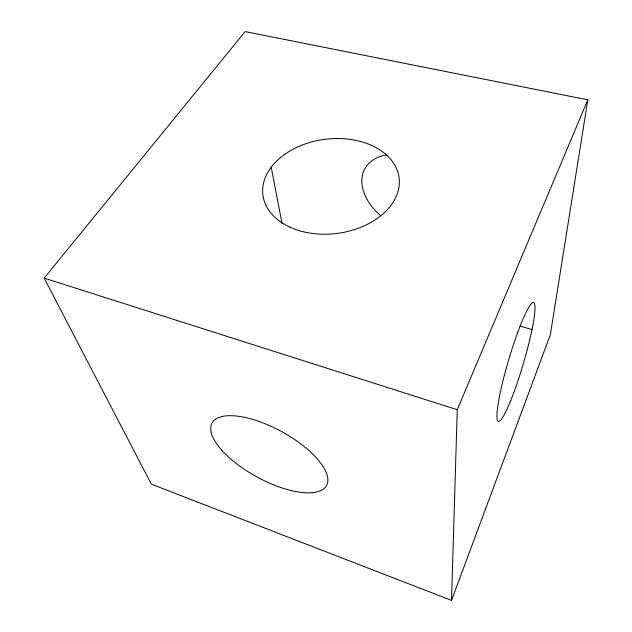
<?xml version="1.0" encoding="UTF-8"?>
<svg xmlns="http://www.w3.org/2000/svg" width="632" height="632" viewBox="0 0 632 632"><rect width="100%" height="100%" fill="white"/><g stroke="black" fill="none" stroke-linecap="round" stroke-linejoin="round"><path stroke-width="0.95" d="M451.524 600.4L457.26 409.741L587.823 99.832L245.137 31.6L44.177 278.112L151.309 484.136L451.524 600.4L550.346 334.723L587.823 99.832M519.97 326.136L532.31 329.627M44.177 278.112L457.26 409.741M271.199 167.077L281.998 223.207M380.496 215.607A52.788 35.321 28.6 0 1 386.365 154.856M221.848 450.3A65.222 25.825 28.6 0 0 322.778 489.492A65.222 25.825 28.6 0 0 263.228 423.013A65.222 25.825 28.6 0 0 221.848 450.3M510.624 400.814A62.054 7.576 -73.5 0 0 534.435 303.423A62.054 7.576 -73.5 0 0 502.803 381.531A62.054 7.576 -73.5 0 0 510.624 400.814M290.143 227.243A68.627 47.44 -7.2 0 0 398.871 187.499A68.627 47.44 -7.2 0 0 303.976 144.388A68.627 47.44 -7.2 0 0 290.143 227.243"/></g></svg>
